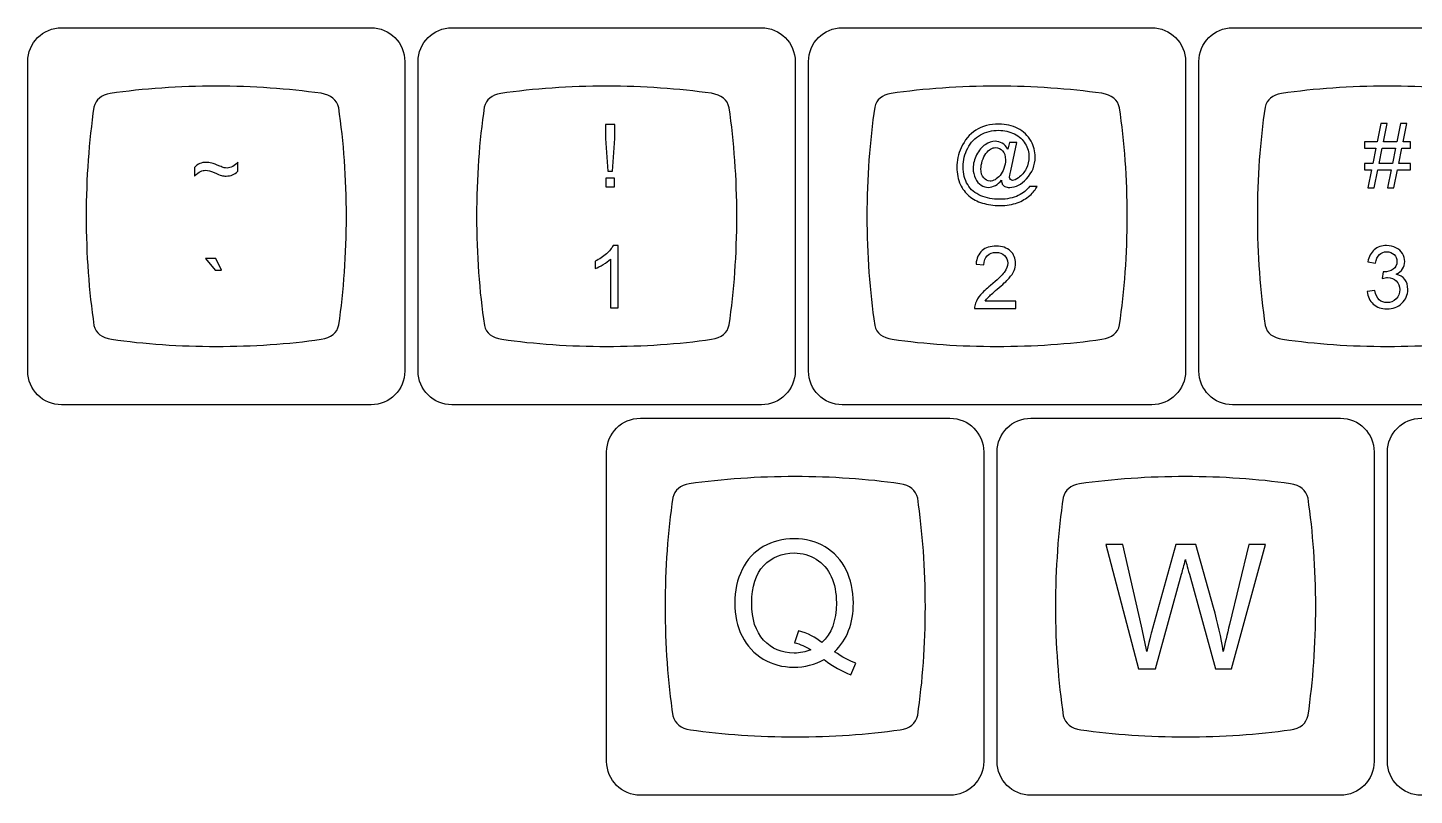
# Model space of a CAD drawing. Header units: millimetres. Extents: x -493 to 473, y -489 to 489.
# Drawn here: x -477.7 to -410, y -289.8 to -252.3 of the extents above; entities that cross this region are included whole.
import ezdxf

# ---------------------------------------------------------------- set-up
doc = ezdxf.new("R2010")
doc.units = ezdxf.units.MM
doc.header["$MEASUREMENT"] = 0
doc.layers.add('Layer 1', color=7, linetype='Continuous')

msp = doc.modelspace()

# ---------------------------------------------------------------- linework, layer by layer
at = {"layer": 'Layer 1', "color": 169}
for points in [[(-476.023, -270.7455), (-476.023, -270.7455), (-460.9156, -270.7455), (-460.9156, -270.7455), (-460.9156, -270.7455), (-460.0101, -270.7455), (-459.2693, -270.0047), (-459.2693, -269.0992), (-459.2693, -269.0992), (-459.2693, -269.0992), (-459.2693, -253.9918), (-459.2693, -253.9918), (-459.2693, -253.9918), (-459.2693, -253.0863), (-460.0101, -252.3455), (-460.9156, -252.3455), (-460.9156, -252.3455), (-460.9156, -252.3455), (-476.023, -252.3455), (-476.023, -252.3455), (-476.023, -252.3455), (-476.9285, -252.3455), (-477.6693, -253.0863), (-477.6693, -253.9918), (-477.6693, -253.9918), (-477.6693, -253.9918), (-477.6693, -269.0992), (-477.6693, -269.0992), (-477.6693, -269.0992), (-477.6693, -270.0047), (-476.9285, -270.7455), (-476.023, -270.7455)], [(-456.973, -270.7455), (-456.973, -270.7455), (-441.8656, -270.7455), (-441.8656, -270.7455), (-441.8656, -270.7455), (-440.9601, -270.7455), (-440.2193, -270.0047), (-440.2193, -269.0992), (-440.2193, -269.0992), (-440.2193, -269.0992), (-440.2193, -253.9918), (-440.2193, -253.9918), (-440.2193, -253.9918), (-440.2193, -253.0863), (-440.9601, -252.3455), (-441.8656, -252.3455), (-441.8656, -252.3455), (-441.8656, -252.3455), (-456.973, -252.3455), (-456.973, -252.3455), (-456.973, -252.3455), (-457.8785, -252.3455), (-458.6193, -253.0863), (-458.6193, -253.9918), (-458.6193, -253.9918), (-458.6193, -253.9918), (-458.6193, -269.0992), (-458.6193, -269.0992), (-458.6193, -269.0992), (-458.6193, -270.0047), (-457.8785, -270.7455), (-456.973, -270.7455)], [(-437.923, -270.7455), (-437.923, -270.7455), (-422.8156, -270.7455), (-422.8156, -270.7455), (-422.8156, -270.7455), (-421.9101, -270.7455), (-421.1693, -270.0047), (-421.1693, -269.0992), (-421.1693, -269.0992), (-421.1693, -269.0992), (-421.1693, -253.9918), (-421.1693, -253.9918), (-421.1693, -253.9918), (-421.1693, -253.0863), (-421.9101, -252.3455), (-422.8156, -252.3455), (-422.8156, -252.3455), (-422.8156, -252.3455), (-437.923, -252.3455), (-437.923, -252.3455), (-437.923, -252.3455), (-438.8285, -252.3455), (-439.5693, -253.0863), (-439.5693, -253.9918), (-439.5693, -253.9918), (-439.5693, -253.9918), (-439.5693, -269.0992), (-439.5693, -269.0992), (-439.5693, -269.0992), (-439.5693, -270.0047), (-438.8285, -270.7455), (-437.923, -270.7455)], [(-418.873, -270.7455), (-418.873, -270.7455), (-403.7656, -270.7455), (-403.7656, -270.7455), (-403.7656, -270.7455), (-402.8601, -270.7455), (-402.1193, -270.0047), (-402.1193, -269.0992), (-402.1193, -269.0992), (-402.1193, -269.0992), (-402.1193, -253.9918), (-402.1193, -253.9918), (-402.1193, -253.9918), (-402.1193, -253.0863), (-402.8601, -252.3455), (-403.7656, -252.3455), (-403.7656, -252.3455), (-403.7656, -252.3455), (-418.873, -252.3455), (-418.873, -252.3455), (-418.873, -252.3455), (-419.7785, -252.3455), (-420.5193, -253.0863), (-420.5193, -253.9918), (-420.5193, -253.9918), (-420.5193, -253.9918), (-420.5193, -269.0992), (-420.5193, -269.0992), (-420.5193, -269.0992), (-420.5193, -270.0047), (-419.7785, -270.7455), (-418.873, -270.7455)], [(-447.773, -289.7955), (-447.773, -289.7955), (-432.6656, -289.7955), (-432.6656, -289.7955), (-432.6656, -289.7955), (-431.7601, -289.7955), (-431.0193, -289.0547), (-431.0193, -288.1492), (-431.0193, -288.1492), (-431.0193, -288.1492), (-431.0193, -273.0418), (-431.0193, -273.0418), (-431.0193, -273.0418), (-431.0193, -272.1363), (-431.7601, -271.3955), (-432.6656, -271.3955), (-432.6656, -271.3955), (-432.6656, -271.3955), (-447.773, -271.3955), (-447.773, -271.3955), (-447.773, -271.3955), (-448.6785, -271.3955), (-449.4193, -272.1363), (-449.4193, -273.0418), (-449.4193, -273.0418), (-449.4193, -273.0418), (-449.4193, -288.1492), (-449.4193, -288.1492), (-449.4193, -288.1492), (-449.4193, -289.0547), (-448.6785, -289.7955), (-447.773, -289.7955)], [(-428.723, -289.7955), (-428.723, -289.7955), (-413.6156, -289.7955), (-413.6156, -289.7955), (-413.6156, -289.7955), (-412.7101, -289.7955), (-411.9693, -289.0547), (-411.9693, -288.1492), (-411.9693, -288.1492), (-411.9693, -288.1492), (-411.9693, -273.0418), (-411.9693, -273.0418), (-411.9693, -273.0418), (-411.9693, -272.1363), (-412.7101, -271.3955), (-413.6156, -271.3955), (-413.6156, -271.3955), (-413.6156, -271.3955), (-428.723, -271.3955), (-428.723, -271.3955), (-428.723, -271.3955), (-429.6285, -271.3955), (-430.3693, -272.1363), (-430.3693, -273.0418), (-430.3693, -273.0418), (-430.3693, -273.0418), (-430.3693, -288.1492), (-430.3693, -288.1492), (-430.3693, -288.1492), (-430.3693, -289.0547), (-429.6285, -289.7955), (-428.723, -289.7955)], [(-409.673, -289.7955), (-409.673, -289.7955), (-394.5656, -289.7955), (-394.5656, -289.7955), (-394.5656, -289.7955), (-393.6601, -289.7955), (-392.9193, -289.0547), (-392.9193, -288.1492), (-392.9193, -288.1492), (-392.9193, -288.1492), (-392.9193, -273.0418), (-392.9193, -273.0418), (-392.9193, -273.0418), (-392.9193, -272.1363), (-393.6601, -271.3955), (-394.5656, -271.3955), (-394.5656, -271.3955), (-394.5656, -271.3955), (-409.673, -271.3955), (-409.673, -271.3955), (-409.673, -271.3955), (-410.5785, -271.3955), (-411.3193, -272.1363), (-411.3193, -273.0418), (-411.3193, -273.0418), (-411.3193, -273.0418), (-411.3193, -288.1492), (-411.3193, -288.1492), (-411.3193, -288.1492), (-411.3193, -289.0547), (-410.5785, -289.7955), (-409.673, -289.7955)]]:
    msp.add_open_spline(points, degree=3, knots=[0, 0, 0, 0, 0.1111111, 0.1111111, 0.1111111, 0.1111111, 0.2222222, 0.2222222, 0.2222222, 0.2222222, 0.3333333, 0.3333333, 0.3333333, 0.3333333, 0.4444444, 0.4444444, 0.4444444, 0.4444444, 0.5555556, 0.5555556, 0.5555556, 0.5555556, 0.6666667, 0.6666667, 0.6666667, 0.6666667, 0.7777778, 0.7777778, 0.7777778, 0.7777778, 1, 1, 1, 1], dxfattribs=at)
at = {"layer": 'Layer 1', "color": 159}
for points in [[(-468.4691, -255.196), (-466.6785, -255.1965), (-464.9586, -255.3194), (-463.3564, -255.5449), (-463.3564, -255.5449), (-463.3564, -255.5449), (-463.3564, -255.545), (-463.3564, -255.545), (-463.3564, -255.545), (-462.8696, -255.6179), (-462.5797, -255.8505), (-462.4925, -256.2552), (-462.4925, -256.2552), (-462.2505, -257.9081), (-462.1182, -259.6897), (-462.1178, -261.5475), (-462.1178, -261.5475), (-462.1173, -263.4052), (-462.2488, -265.1868), (-462.49, -266.8397), (-462.49, -266.8397), (-462.577, -267.2439), (-462.8663, -267.4763), (-463.352, -267.5492), (-463.352, -267.5492), (-464.9545, -267.7741), (-466.6749, -267.8963), (-468.4662, -267.8959), (-468.4662, -267.8959), (-470.258, -267.8955), (-471.979, -267.7723), (-473.582, -267.5465), (-473.582, -267.5465), (-473.582, -267.5465), (-473.5819, -267.5461), (-473.5819, -267.5461), (-473.5819, -267.5461), (-474.0549, -267.4753), (-474.3421, -267.2536), (-474.438, -266.8696), (-474.438, -266.8696), (-474.683, -265.2075), (-474.8171, -263.4146), (-474.8175, -261.5445), (-474.8175, -261.5445), (-474.818, -259.6727), (-474.6845, -257.8783), (-474.4399, -256.215), (-474.4399, -256.215), (-474.3473, -255.8481), (-474.0793, -255.6301), (-473.6405, -255.5509), (-473.6405, -255.5509), (-472.0218, -255.3208), (-470.2817, -255.1956), (-468.4691, -255.196)], [(-449.4191, -255.196), (-447.6285, -255.1965), (-445.9086, -255.3194), (-444.3064, -255.5449), (-444.3064, -255.5449), (-444.3064, -255.5449), (-444.3064, -255.545), (-444.3064, -255.545), (-444.3064, -255.545), (-443.8196, -255.6179), (-443.5297, -255.8505), (-443.4425, -256.2552), (-443.4425, -256.2552), (-443.2005, -257.9081), (-443.0682, -259.6897), (-443.0678, -261.5475), (-443.0678, -261.5475), (-443.0673, -263.4052), (-443.1988, -265.1868), (-443.44, -266.8397), (-443.44, -266.8397), (-443.527, -267.2439), (-443.8163, -267.4763), (-444.302, -267.5492), (-444.302, -267.5492), (-445.9045, -267.7741), (-447.6249, -267.8963), (-449.4162, -267.8959), (-449.4162, -267.8959), (-451.208, -267.8955), (-452.929, -267.7723), (-454.532, -267.5465), (-454.532, -267.5465), (-454.532, -267.5465), (-454.5319, -267.5461), (-454.5319, -267.5461), (-454.5319, -267.5461), (-455.0049, -267.4753), (-455.2921, -267.2536), (-455.388, -266.8696), (-455.388, -266.8696), (-455.633, -265.2075), (-455.7671, -263.4146), (-455.7675, -261.5445), (-455.7675, -261.5445), (-455.768, -259.6727), (-455.6345, -257.8783), (-455.3899, -256.215), (-455.3899, -256.215), (-455.2973, -255.8481), (-455.0293, -255.6301), (-454.5905, -255.5509), (-454.5905, -255.5509), (-452.9718, -255.3208), (-451.2317, -255.1956), (-449.4191, -255.196)], [(-430.3691, -255.196), (-428.5785, -255.1965), (-426.8586, -255.3194), (-425.2564, -255.5449), (-425.2564, -255.5449), (-425.2564, -255.5449), (-425.2564, -255.545), (-425.2564, -255.545), (-425.2564, -255.545), (-424.7696, -255.6179), (-424.4797, -255.8505), (-424.3925, -256.2552), (-424.3925, -256.2552), (-424.1505, -257.9081), (-424.0182, -259.6897), (-424.0178, -261.5475), (-424.0178, -261.5475), (-424.0173, -263.4052), (-424.1488, -265.1868), (-424.39, -266.8397), (-424.39, -266.8397), (-424.477, -267.2439), (-424.7663, -267.4763), (-425.252, -267.5492), (-425.252, -267.5492), (-426.8545, -267.7741), (-428.5749, -267.8963), (-430.3662, -267.8959), (-430.3662, -267.8959), (-432.158, -267.8955), (-433.879, -267.7723), (-435.482, -267.5465), (-435.482, -267.5465), (-435.482, -267.5465), (-435.4819, -267.5461), (-435.4819, -267.5461), (-435.4819, -267.5461), (-435.9549, -267.4753), (-436.2421, -267.2536), (-436.338, -266.8696), (-436.338, -266.8696), (-436.583, -265.2075), (-436.7171, -263.4146), (-436.7175, -261.5445), (-436.7175, -261.5445), (-436.718, -259.6727), (-436.5845, -257.8783), (-436.3399, -256.215), (-436.3399, -256.215), (-436.2473, -255.8481), (-435.9793, -255.6301), (-435.5405, -255.5509), (-435.5405, -255.5509), (-433.9218, -255.3208), (-432.1817, -255.1956), (-430.3691, -255.196)], [(-411.3191, -255.196), (-409.5285, -255.1965), (-407.8086, -255.3194), (-406.2064, -255.5449), (-406.2064, -255.5449), (-406.2064, -255.5449), (-406.2064, -255.545), (-406.2064, -255.545), (-406.2064, -255.545), (-405.7196, -255.6179), (-405.4297, -255.8505), (-405.3425, -256.2552), (-405.3425, -256.2552), (-405.1005, -257.9081), (-404.9682, -259.6897), (-404.9678, -261.5475), (-404.9678, -261.5475), (-404.9673, -263.4052), (-405.0988, -265.1868), (-405.34, -266.8397), (-405.34, -266.8397), (-405.427, -267.2439), (-405.7163, -267.4763), (-406.202, -267.5492), (-406.202, -267.5492), (-407.8045, -267.7741), (-409.5249, -267.8963), (-411.3162, -267.8959), (-411.3162, -267.8959), (-413.108, -267.8955), (-414.829, -267.7723), (-416.432, -267.5465), (-416.432, -267.5465), (-416.432, -267.5465), (-416.4319, -267.5461), (-416.4319, -267.5461), (-416.4319, -267.5461), (-416.9049, -267.4753), (-417.1921, -267.2536), (-417.288, -266.8696), (-417.288, -266.8696), (-417.533, -265.2075), (-417.6671, -263.4146), (-417.6675, -261.5445), (-417.6675, -261.5445), (-417.668, -259.6727), (-417.5345, -257.8783), (-417.2899, -256.215), (-417.2899, -256.215), (-417.1973, -255.8481), (-416.9293, -255.6301), (-416.4905, -255.5509), (-416.4905, -255.5509), (-414.8718, -255.3208), (-413.1317, -255.1956), (-411.3191, -255.196)], [(-440.2191, -274.246), (-438.4285, -274.2465), (-436.7086, -274.3694), (-435.1064, -274.5949), (-435.1064, -274.5949), (-435.1064, -274.5949), (-435.1064, -274.595), (-435.1064, -274.595), (-435.1064, -274.595), (-434.6196, -274.6679), (-434.3297, -274.9005), (-434.2425, -275.3052), (-434.2425, -275.3052), (-434.0005, -276.9581), (-433.8682, -278.7397), (-433.8678, -280.5975), (-433.8678, -280.5975), (-433.8673, -282.4552), (-433.9988, -284.2368), (-434.24, -285.8897), (-434.24, -285.8897), (-434.327, -286.2939), (-434.6163, -286.5263), (-435.102, -286.5992), (-435.102, -286.5992), (-436.7045, -286.8241), (-438.4249, -286.9463), (-440.2162, -286.9459), (-440.2162, -286.9459), (-442.008, -286.9455), (-443.729, -286.8223), (-445.332, -286.5965), (-445.332, -286.5965), (-445.332, -286.5965), (-445.3319, -286.5961), (-445.3319, -286.5961), (-445.3319, -286.5961), (-445.8049, -286.5253), (-446.0921, -286.3036), (-446.188, -285.9196), (-446.188, -285.9196), (-446.433, -284.2575), (-446.5671, -282.4646), (-446.5675, -280.5945), (-446.5675, -280.5945), (-446.568, -278.7227), (-446.4345, -276.9283), (-446.1899, -275.265), (-446.1899, -275.265), (-446.0973, -274.8981), (-445.8293, -274.6801), (-445.3905, -274.6009), (-445.3905, -274.6009), (-443.7718, -274.3708), (-442.0317, -274.2456), (-440.2191, -274.246)], [(-421.1691, -274.246), (-419.3785, -274.2465), (-417.6586, -274.3694), (-416.0564, -274.5949), (-416.0564, -274.5949), (-416.0564, -274.5949), (-416.0564, -274.595), (-416.0564, -274.595), (-416.0564, -274.595), (-415.5696, -274.6679), (-415.2797, -274.9005), (-415.1925, -275.3052), (-415.1925, -275.3052), (-414.9505, -276.9581), (-414.8182, -278.7397), (-414.8178, -280.5975), (-414.8178, -280.5975), (-414.8173, -282.4552), (-414.9488, -284.2368), (-415.19, -285.8897), (-415.19, -285.8897), (-415.277, -286.2939), (-415.5663, -286.5263), (-416.052, -286.5992), (-416.052, -286.5992), (-417.6545, -286.8241), (-419.3749, -286.9463), (-421.1662, -286.9459), (-421.1662, -286.9459), (-422.958, -286.9455), (-424.679, -286.8223), (-426.282, -286.5965), (-426.282, -286.5965), (-426.282, -286.5965), (-426.2819, -286.5961), (-426.2819, -286.5961), (-426.2819, -286.5961), (-426.7549, -286.5253), (-427.0421, -286.3036), (-427.138, -285.9196), (-427.138, -285.9196), (-427.383, -284.2575), (-427.5171, -282.4646), (-427.5175, -280.5945), (-427.5175, -280.5945), (-427.518, -278.7227), (-427.3845, -276.9283), (-427.1399, -275.265), (-427.1399, -275.265), (-427.0473, -274.8981), (-426.7793, -274.6801), (-426.3405, -274.6009), (-426.3405, -274.6009), (-424.7218, -274.3708), (-422.9817, -274.2456), (-421.1691, -274.246)]]:
    msp.add_open_spline(points, degree=3, knots=[0, 0, 0, 0, 0.0666667, 0.0666667, 0.0666667, 0.0666667, 0.1333333, 0.1333333, 0.1333333, 0.1333333, 0.2, 0.2, 0.2, 0.2, 0.2666667, 0.2666667, 0.2666667, 0.2666667, 0.3333333, 0.3333333, 0.3333333, 0.3333333, 0.4, 0.4, 0.4, 0.4, 0.4666667, 0.4666667, 0.4666667, 0.4666667, 0.5333333, 0.5333333, 0.5333333, 0.5333333, 0.6, 0.6, 0.6, 0.6, 0.6666667, 0.6666667, 0.6666667, 0.6666667, 0.7333333, 0.7333333, 0.7333333, 0.7333333, 0.8, 0.8, 0.8, 0.8, 0.8666667, 0.8666667, 0.8666667, 0.8666667, 1, 1, 1, 1], dxfattribs=at)
at = {"layer": 'Layer 1', "color": 132}
for points, knots in [([(-449.3678, -259.3517), (-449.3678, -259.3517), (-449.4821, -257.7458), (-449.4821, -257.7458), (-449.4821, -257.7458), (-449.4821, -257.7458), (-449.4821, -257.0742), (-449.4821, -257.0742), (-449.4821, -257.0742), (-449.4821, -257.0742), (-449.0207, -257.0742), (-449.0207, -257.0742), (-449.0207, -257.0742), (-449.0207, -257.0742), (-449.0207, -257.7458), (-449.0207, -257.7458), (-449.0207, -257.7458), (-449.0207, -257.7458), (-449.1265, -259.3517), (-449.1265, -259.3517), (-449.1265, -259.3517), (-449.1265, -259.3517), (-449.3678, -259.3517), (-449.3678, -259.3517)], [0, 0, 0, 0, 0.1428571, 0.1428571, 0.1428571, 0.1428571, 0.2857143, 0.2857143, 0.2857143, 0.2857143, 0.4285714, 0.4285714, 0.4285714, 0.4285714, 0.5714286, 0.5714286, 0.5714286, 0.5714286, 0.7142857, 0.7142857, 0.7142857, 0.7142857, 1, 1, 1, 1]), ([(-430.1513, -259.7912), (-430.2409, -259.8949), (-430.341, -259.9782), (-430.4525, -260.041), (-430.4525, -260.041), (-430.5633, -260.1038), (-430.6748, -260.1348), (-430.7862, -260.1348), (-430.7862, -260.1348), (-430.909, -260.1348), (-431.0283, -260.0989), (-431.1447, -260.0276), (-431.1447, -260.0276), (-431.2604, -259.9556), (-431.3542, -259.8456), (-431.4269, -259.6967), (-431.4269, -259.6967), (-431.4996, -259.5478), (-431.5355, -259.3841), (-431.5355, -259.2063), (-431.5355, -259.2063), (-431.5355, -258.9869), (-431.4791, -258.7675), (-431.3669, -258.5473), (-431.3669, -258.5473), (-431.2547, -258.3279), (-431.115, -258.1628), (-430.9485, -258.052), (-430.9485, -258.052), (-430.782, -257.942), (-430.6197, -257.887), (-430.4631, -257.887), (-430.4631, -257.887), (-430.3432, -257.887), (-430.2289, -257.918), (-430.1195, -257.9808), (-430.1195, -257.9808), (-430.0108, -258.0436), (-429.917, -258.1395), (-429.8387, -258.2672), (-429.8387, -258.2672), (-429.8387, -258.2672), (-429.766, -257.9462), (-429.766, -257.9462), (-429.766, -257.9462), (-429.766, -257.9462), (-429.3977, -257.9462), (-429.3977, -257.9462), (-429.3977, -257.9462), (-429.3977, -257.9462), (-429.6955, -259.3347), (-429.6955, -259.3347), (-429.6955, -259.3347), (-429.7371, -259.5281), (-429.7576, -259.6346), (-429.7576, -259.6551), (-429.7576, -259.6551), (-429.7576, -259.6925), (-429.7434, -259.7249), (-429.7152, -259.7517), (-429.7152, -259.7517), (-429.687, -259.7785), (-429.6524, -259.7919), (-429.6129, -259.7919), (-429.6129, -259.7919), (-429.5395, -259.7919), (-429.4436, -259.7503), (-429.3251, -259.6663), (-429.3251, -259.6663), (-429.1677, -259.5563), (-429.0428, -259.4088), (-428.9511, -259.2233), (-428.9511, -259.2233), (-428.8594, -259.0384), (-428.8135, -258.8479), (-428.8135, -258.6511), (-428.8135, -258.6511), (-428.8135, -258.4211), (-428.8728, -258.2066), (-428.9906, -258.0076), (-428.9906, -258.0076), (-429.1084, -257.8079), (-429.2848, -257.6485), (-429.5191, -257.5285), (-429.5191, -257.5285), (-429.7526, -257.4093), (-430.0116, -257.3493), (-430.2945, -257.3493), (-430.2945, -257.3493), (-430.6176, -257.3493), (-430.9132, -257.4248), (-431.1799, -257.5751), (-431.1799, -257.5751), (-431.4473, -257.7261), (-431.6548, -257.942), (-431.8015, -258.2235), (-431.8015, -258.2235), (-431.949, -258.505), (-432.0224, -258.807), (-432.0224, -259.1294), (-432.0224, -259.1294), (-432.0224, -259.4667), (-431.949, -259.7567), (-431.8022, -260.0001), (-431.8022, -260.0001), (-431.6548, -260.2442), (-431.4424, -260.4241), (-431.1644, -260.5405), (-431.1644, -260.5405), (-430.8864, -260.6569), (-430.5788, -260.7148), (-430.2409, -260.7148), (-430.2409, -260.7148), (-429.8789, -260.7148), (-429.5762, -260.6541), (-429.3321, -260.5321), (-429.3321, -260.5321), (-429.088, -260.4107), (-428.9053, -260.2625), (-428.7839, -260.0883), (-428.7839, -260.0883), (-428.7839, -260.0883), (-428.4114, -260.0883), (-428.4114, -260.0883), (-428.4114, -260.0883), (-428.4819, -260.2329), (-428.6026, -260.3811), (-428.7733, -260.5314), (-428.7733, -260.5314), (-428.9441, -260.6816), (-429.1473, -260.8009), (-429.3829, -260.8884), (-429.3829, -260.8884), (-429.6186, -260.9758), (-429.9029, -261.0196), (-430.2345, -261.0196), (-430.2345, -261.0196), (-430.5407, -261.0196), (-430.8229, -260.9801), (-431.0812, -260.9018), (-431.0812, -260.9018), (-431.3401, -260.8235), (-431.5602, -260.7056), (-431.7423, -260.5483), (-431.7423, -260.5483), (-431.9243, -260.3902), (-432.0612, -260.2089), (-432.1536, -260.0043), (-432.1536, -260.0043), (-432.2693, -259.744), (-432.3272, -259.4631), (-432.3272, -259.1619), (-432.3272, -259.1619), (-432.3272, -258.8267), (-432.258, -258.5064), (-432.1204, -258.2023), (-432.1204, -258.2023), (-431.9518, -257.8298), (-431.7126, -257.5441), (-431.4029, -257.3458), (-431.4029, -257.3458), (-431.0932, -257.1475), (-430.7178, -257.0488), (-430.2761, -257.0488), (-430.2761, -257.0488), (-429.9339, -257.0488), (-429.6263, -257.1186), (-429.354, -257.2583), (-429.354, -257.2583), (-429.0816, -257.398), (-428.8664, -257.6061), (-428.7098, -257.8827), (-428.7098, -257.8827), (-428.5758, -258.1205), (-428.5087, -258.3794), (-428.5087, -258.6588), (-428.5087, -258.6588), (-428.5087, -259.0582), (-428.6491, -259.4124), (-428.9299, -259.7221), (-428.9299, -259.7221), (-429.1811, -260.0001), (-429.4549, -260.1391), (-429.7526, -260.1391), (-429.7526, -260.1391), (-429.8479, -260.1391), (-429.9241, -260.1243), (-429.9826, -260.0953), (-429.9826, -260.0953), (-430.0412, -260.0664), (-430.0842, -260.0248), (-430.1117, -259.9704), (-430.1117, -259.9704), (-430.1301, -259.9359), (-430.1428, -259.8759), (-430.1513, -259.7912)], [0, 0, 0, 0, 0.02, 0.02, 0.02, 0.02, 0.04, 0.04, 0.04, 0.04, 0.06, 0.06, 0.06, 0.06, 0.08, 0.08, 0.08, 0.08, 0.1, 0.1, 0.1, 0.1, 0.12, 0.12, 0.12, 0.12, 0.14, 0.14, 0.14, 0.14, 0.16, 0.16, 0.16, 0.16, 0.18, 0.18, 0.18, 0.18, 0.2, 0.2, 0.2, 0.2, 0.22, 0.22, 0.22, 0.22, 0.24, 0.24, 0.24, 0.24, 0.26, 0.26, 0.26, 0.26, 0.28, 0.28, 0.28, 0.28, 0.3, 0.3, 0.3, 0.3, 0.32, 0.32, 0.32, 0.32, 0.34, 0.34, 0.34, 0.34, 0.36, 0.36, 0.36, 0.36, 0.38, 0.38, 0.38, 0.38, 0.4, 0.4, 0.4, 0.4, 0.42, 0.42, 0.42, 0.42, 0.44, 0.44, 0.44, 0.44, 0.46, 0.46, 0.46, 0.46, 0.48, 0.48, 0.48, 0.48, 0.5, 0.5, 0.5, 0.5, 0.52, 0.52, 0.52, 0.52, 0.54, 0.54, 0.54, 0.54, 0.56, 0.56, 0.56, 0.56, 0.58, 0.58, 0.58, 0.58, 0.6, 0.6, 0.6, 0.6, 0.62, 0.62, 0.62, 0.62, 0.64, 0.64, 0.64, 0.64, 0.66, 0.66, 0.66, 0.66, 0.68, 0.68, 0.68, 0.68, 0.7, 0.7, 0.7, 0.7, 0.72, 0.72, 0.72, 0.72, 0.74, 0.74, 0.74, 0.74, 0.76, 0.76, 0.76, 0.76, 0.78, 0.78, 0.78, 0.78, 0.8, 0.8, 0.8, 0.8, 0.82, 0.82, 0.82, 0.82, 0.84, 0.84, 0.84, 0.84, 0.86, 0.86, 0.86, 0.86, 0.88, 0.88, 0.88, 0.88, 0.9, 0.9, 0.9, 0.9, 0.92, 0.92, 0.92, 0.92, 0.94, 0.94, 0.94, 0.94, 0.96, 0.96, 0.96, 0.96, 1, 1, 1, 1]), ([(-412.276, -260.156), (-412.276, -260.156), (-412.0961, -259.2755), (-412.0961, -259.2755), (-412.0961, -259.2755), (-412.0961, -259.2755), (-412.4454, -259.2755), (-412.4454, -259.2755), (-412.4454, -259.2755), (-412.4454, -259.2755), (-412.4454, -258.9664), (-412.4454, -258.9664), (-412.4454, -258.9664), (-412.4454, -258.9664), (-412.0333, -258.9664), (-412.0333, -258.9664), (-412.0333, -258.9664), (-412.0333, -258.9664), (-411.8802, -258.2171), (-411.8802, -258.2171), (-411.8802, -258.2171), (-411.8802, -258.2171), (-412.4454, -258.2171), (-412.4454, -258.2171), (-412.4454, -258.2171), (-412.4454, -258.2171), (-412.4454, -257.9081), (-412.4454, -257.9081), (-412.4454, -257.9081), (-412.4454, -257.9081), (-411.8174, -257.9081), (-411.8174, -257.9081), (-411.8174, -257.9081), (-411.8174, -257.9081), (-411.6368, -257.0234), (-411.6368, -257.0234), (-411.6368, -257.0234), (-411.6368, -257.0234), (-411.3264, -257.0234), (-411.3264, -257.0234), (-411.3264, -257.0234), (-411.3264, -257.0234), (-411.507, -257.9081), (-411.507, -257.9081), (-411.507, -257.9081), (-411.507, -257.9081), (-410.8614, -257.9081), (-410.8614, -257.9081), (-410.8614, -257.9081), (-410.8614, -257.9081), (-410.6808, -257.0234), (-410.6808, -257.0234), (-410.6808, -257.0234), (-410.6808, -257.0234), (-410.371, -257.0234), (-410.371, -257.0234), (-410.371, -257.0234), (-410.371, -257.0234), (-410.5517, -257.9081), (-410.5517, -257.9081), (-410.5517, -257.9081), (-410.5517, -257.9081), (-410.1933, -257.9081), (-410.1933, -257.9081), (-410.1933, -257.9081), (-410.1933, -257.9081), (-410.1933, -258.2171), (-410.1933, -258.2171), (-410.1933, -258.2171), (-410.1933, -258.2171), (-410.6145, -258.2171), (-410.6145, -258.2171), (-410.6145, -258.2171), (-410.6145, -258.2171), (-410.7676, -258.9664), (-410.7676, -258.9664), (-410.7676, -258.9664), (-410.7676, -258.9664), (-410.1933, -258.9664), (-410.1933, -258.9664), (-410.1933, -258.9664), (-410.1933, -258.9664), (-410.1933, -259.2755), (-410.1933, -259.2755), (-410.1933, -259.2755), (-410.1933, -259.2755), (-410.8304, -259.2755), (-410.8304, -259.2755), (-410.8304, -259.2755), (-410.8304, -259.2755), (-411.0103, -260.156), (-411.0103, -260.156), (-411.0103, -260.156), (-411.0103, -260.156), (-411.3207, -260.156), (-411.3207, -260.156), (-411.3207, -260.156), (-411.3207, -260.156), (-411.1408, -259.2755), (-411.1408, -259.2755), (-411.1408, -259.2755), (-411.1408, -259.2755), (-411.7864, -259.2755), (-411.7864, -259.2755), (-411.7864, -259.2755), (-411.7864, -259.2755), (-411.9663, -260.156), (-411.9663, -260.156), (-411.9663, -260.156), (-411.9663, -260.156), (-412.276, -260.156), (-412.276, -260.156)], [0, 0, 0, 0, 0.0344828, 0.0344828, 0.0344828, 0.0344828, 0.0689655, 0.0689655, 0.0689655, 0.0689655, 0.1034483, 0.1034483, 0.1034483, 0.1034483, 0.137931, 0.137931, 0.137931, 0.137931, 0.1724138, 0.1724138, 0.1724138, 0.1724138, 0.2068966, 0.2068966, 0.2068966, 0.2068966, 0.2413793, 0.2413793, 0.2413793, 0.2413793, 0.2758621, 0.2758621, 0.2758621, 0.2758621, 0.3103448, 0.3103448, 0.3103448, 0.3103448, 0.3448276, 0.3448276, 0.3448276, 0.3448276, 0.3793103, 0.3793103, 0.3793103, 0.3793103, 0.4137931, 0.4137931, 0.4137931, 0.4137931, 0.4482759, 0.4482759, 0.4482759, 0.4482759, 0.4827586, 0.4827586, 0.4827586, 0.4827586, 0.5172414, 0.5172414, 0.5172414, 0.5172414, 0.5517241, 0.5517241, 0.5517241, 0.5517241, 0.5862069, 0.5862069, 0.5862069, 0.5862069, 0.6206897, 0.6206897, 0.6206897, 0.6206897, 0.6551724, 0.6551724, 0.6551724, 0.6551724, 0.6896552, 0.6896552, 0.6896552, 0.6896552, 0.7241379, 0.7241379, 0.7241379, 0.7241379, 0.7586207, 0.7586207, 0.7586207, 0.7586207, 0.7931034, 0.7931034, 0.7931034, 0.7931034, 0.8275862, 0.8275862, 0.8275862, 0.8275862, 0.862069, 0.862069, 0.862069, 0.862069, 0.8965517, 0.8965517, 0.8965517, 0.8965517, 0.9310345, 0.9310345, 0.9310345, 0.9310345, 1, 1, 1, 1]), ([(-431.1545, -259.2324), (-431.1545, -259.4215), (-431.1094, -259.5683), (-431.0198, -259.6727), (-431.0198, -259.6727), (-430.9302, -259.7778), (-430.8279, -259.83), (-430.7115, -259.83), (-430.7115, -259.83), (-430.6346, -259.83), (-430.5534, -259.8068), (-430.4673, -259.7609), (-430.4673, -259.7609), (-430.382, -259.7143), (-430.3001, -259.6459), (-430.2225, -259.5549), (-430.2225, -259.5549), (-430.1442, -259.4639), (-430.0807, -259.3481), (-430.0313, -259.2084), (-430.0313, -259.2084), (-429.9812, -259.0687), (-429.9565, -258.9283), (-429.9565, -258.7872), (-429.9565, -258.7872), (-429.9565, -258.6003), (-430.0031, -258.4542), (-430.0962, -258.3512), (-430.0962, -258.3512), (-430.1894, -258.2475), (-430.3029, -258.196), (-430.4363, -258.196), (-430.4363, -258.196), (-430.5245, -258.196), (-430.6077, -258.2186), (-430.6861, -258.263), (-430.6861, -258.263), (-430.7637, -258.3082), (-430.8392, -258.3801), (-430.9125, -258.4796), (-430.9125, -258.4796), (-430.9852, -258.5784), (-431.0445, -258.699), (-431.0882, -258.8416), (-431.0882, -258.8416), (-431.1327, -258.9834), (-431.1545, -259.1139), (-431.1545, -259.2324)], [0, 0, 0, 0, 0.0769231, 0.0769231, 0.0769231, 0.0769231, 0.1538462, 0.1538462, 0.1538462, 0.1538462, 0.2307692, 0.2307692, 0.2307692, 0.2307692, 0.3076923, 0.3076923, 0.3076923, 0.3076923, 0.3846154, 0.3846154, 0.3846154, 0.3846154, 0.4615385, 0.4615385, 0.4615385, 0.4615385, 0.5384615, 0.5384615, 0.5384615, 0.5384615, 0.6153846, 0.6153846, 0.6153846, 0.6153846, 0.6923077, 0.6923077, 0.6923077, 0.6923077, 0.7692308, 0.7692308, 0.7692308, 0.7692308, 0.8461538, 0.8461538, 0.8461538, 0.8461538, 1, 1, 1, 1]), ([(-411.7236, -258.9664), (-411.7236, -258.9664), (-411.078, -258.9664), (-411.078, -258.9664), (-411.078, -258.9664), (-411.078, -258.9664), (-410.9249, -258.2171), (-410.9249, -258.2171), (-410.9249, -258.2171), (-410.9249, -258.2171), (-411.5705, -258.2171), (-411.5705, -258.2171), (-411.5705, -258.2171), (-411.5705, -258.2171), (-411.7236, -258.9664), (-411.7236, -258.9664)], [0, 0, 0, 0, 0.2, 0.2, 0.2, 0.2, 0.4, 0.4, 0.4, 0.4, 0.6, 0.6, 0.6, 0.6, 1, 1, 1, 1]), ([(-469.5276, -259.5824), (-469.5276, -259.5824), (-469.5276, -259.1591), (-469.5276, -259.1591), (-469.5276, -259.1591), (-469.3816, -258.9954), (-469.1896, -258.9135), (-468.9526, -258.9135), (-468.9526, -258.9135), (-468.8693, -258.9135), (-468.7825, -258.9255), (-468.6915, -258.9502), (-468.6915, -258.9502), (-468.6005, -258.9742), (-468.4707, -259.0229), (-468.3028, -259.0949), (-468.3028, -259.0949), (-468.2075, -259.1351), (-468.1363, -259.1619), (-468.0883, -259.1739), (-468.0883, -259.1739), (-468.041, -259.1866), (-467.993, -259.1929), (-467.9451, -259.1929), (-467.9451, -259.1929), (-467.8547, -259.1929), (-467.7623, -259.1661), (-467.6664, -259.1125), (-467.6664, -259.1125), (-467.5704, -259.0582), (-467.4857, -258.9905), (-467.411, -258.9093), (-467.411, -258.9093), (-467.411, -258.9093), (-467.411, -259.3496), (-467.411, -259.3496), (-467.411, -259.3496), (-467.4991, -259.4314), (-467.5887, -259.4907), (-467.6791, -259.5274), (-467.6791, -259.5274), (-467.7694, -259.5641), (-467.871, -259.5824), (-467.9839, -259.5824), (-467.9839, -259.5824), (-468.0671, -259.5824), (-468.1461, -259.5725), (-468.2209, -259.5535), (-468.2209, -259.5535), (-468.2964, -259.5337), (-468.4157, -259.4872), (-468.5786, -259.4138), (-468.5786, -259.4138), (-468.7423, -259.3397), (-468.8785, -259.303), (-468.9879, -259.303), (-468.9879, -259.303), (-469.076, -259.303), (-469.1593, -259.3221), (-469.2369, -259.3595), (-469.2369, -259.3595), (-469.3145, -259.3968), (-469.4119, -259.4716), (-469.5276, -259.5824)], [0, 0, 0, 0, 0.0588235, 0.0588235, 0.0588235, 0.0588235, 0.1176471, 0.1176471, 0.1176471, 0.1176471, 0.1764706, 0.1764706, 0.1764706, 0.1764706, 0.2352941, 0.2352941, 0.2352941, 0.2352941, 0.2941176, 0.2941176, 0.2941176, 0.2941176, 0.3529412, 0.3529412, 0.3529412, 0.3529412, 0.4117647, 0.4117647, 0.4117647, 0.4117647, 0.4705882, 0.4705882, 0.4705882, 0.4705882, 0.5294118, 0.5294118, 0.5294118, 0.5294118, 0.5882353, 0.5882353, 0.5882353, 0.5882353, 0.6470588, 0.6470588, 0.6470588, 0.6470588, 0.7058824, 0.7058824, 0.7058824, 0.7058824, 0.7647059, 0.7647059, 0.7647059, 0.7647059, 0.8235294, 0.8235294, 0.8235294, 0.8235294, 0.8823529, 0.8823529, 0.8823529, 0.8823529, 1, 1, 1, 1]), ([(-449.4652, -260.1052), (-449.4652, -260.1052), (-449.4652, -259.6819), (-449.4652, -259.6819), (-449.4652, -259.6819), (-449.4652, -259.6819), (-449.0376, -259.6819), (-449.0376, -259.6819), (-449.0376, -259.6819), (-449.0376, -259.6819), (-449.0376, -260.1052), (-449.0376, -260.1052), (-449.0376, -260.1052), (-449.0376, -260.1052), (-449.4652, -260.1052), (-449.4652, -260.1052)], [0, 0, 0, 0, 0.2, 0.2, 0.2, 0.2, 0.4, 0.4, 0.4, 0.4, 0.6, 0.6, 0.6, 0.6, 1, 1, 1, 1]), ([(-448.8605, -266.0168), (-448.8605, -266.0168), (-449.233, -266.0168), (-449.233, -266.0168), (-449.233, -266.0168), (-449.233, -266.0168), (-449.233, -263.6447), (-449.233, -263.6447), (-449.233, -263.6447), (-449.3226, -263.7308), (-449.4405, -263.8162), (-449.5858, -263.9016), (-449.5858, -263.9016), (-449.7312, -263.9869), (-449.8624, -264.0511), (-449.9781, -264.0935), (-449.9781, -264.0935), (-449.9781, -264.0935), (-449.9781, -263.7336), (-449.9781, -263.7336), (-449.9781, -263.7336), (-449.77, -263.6363), (-449.5879, -263.5177), (-449.432, -263.378), (-449.432, -263.378), (-449.2761, -263.239), (-449.1653, -263.1043), (-449.1004, -262.9731), (-449.1004, -262.9731), (-449.1004, -262.9731), (-448.8605, -262.9731), (-448.8605, -262.9731), (-448.8605, -262.9731), (-448.8605, -262.9731), (-448.8605, -266.0168), (-448.8605, -266.0168)], [0, 0, 0, 0, 0.1, 0.1, 0.1, 0.1, 0.2, 0.2, 0.2, 0.2, 0.3, 0.3, 0.3, 0.3, 0.4, 0.4, 0.4, 0.4, 0.5, 0.5, 0.5, 0.5, 0.6, 0.6, 0.6, 0.6, 0.7, 0.7, 0.7, 0.7, 0.8, 0.8, 0.8, 0.8, 1, 1, 1, 1]), ([(-429.4591, -265.6866), (-429.4591, -265.6866), (-429.4591, -266.0422), (-429.4591, -266.0422), (-429.4591, -266.0422), (-429.4591, -266.0422), (-431.4656, -266.0422), (-431.4656, -266.0422), (-431.4656, -266.0422), (-431.4685, -265.9526), (-431.4536, -265.8665), (-431.4219, -265.7833), (-431.4219, -265.7833), (-431.3704, -265.6471), (-431.2878, -265.5123), (-431.1742, -265.3804), (-431.1742, -265.3804), (-431.0606, -265.2485), (-430.8984, -265.0961), (-430.6874, -264.9232), (-430.6874, -264.9232), (-430.3593, -264.653), (-430.1364, -264.4392), (-430.02, -264.2811), (-430.02, -264.2811), (-429.9028, -264.1231), (-429.8443, -263.9735), (-429.8443, -263.8324), (-429.8443, -263.8324), (-429.8443, -263.685), (-429.8972, -263.5608), (-430.003, -263.4592), (-430.003, -263.4592), (-430.1089, -263.3583), (-430.2471, -263.3075), (-430.4172, -263.3075), (-430.4172, -263.3075), (-430.5971, -263.3075), (-430.741, -263.3611), (-430.849, -263.4684), (-430.849, -263.4684), (-430.9569, -263.5749), (-431.0113, -263.7231), (-431.0127, -263.9129), (-431.0127, -263.9129), (-431.0127, -263.9129), (-431.3937, -263.8748), (-431.3937, -263.8748), (-431.3937, -263.8748), (-431.3676, -263.5897), (-431.2688, -263.3724), (-431.098, -263.2228), (-431.098, -263.2228), (-430.9266, -263.0732), (-430.6973, -262.9985), (-430.4087, -262.9985), (-430.4087, -262.9985), (-430.118, -262.9985), (-429.8873, -263.0789), (-429.718, -263.2405), (-429.718, -263.2405), (-429.5479, -263.402), (-429.4633, -263.6024), (-429.4633, -263.8409), (-429.4633, -263.8409), (-429.4633, -263.9622), (-429.488, -264.0815), (-429.5381, -264.1986), (-429.5381, -264.1986), (-429.5875, -264.3164), (-429.67, -264.4399), (-429.785, -264.5697), (-429.785, -264.5697), (-429.9007, -264.6988), (-430.0919, -264.8773), (-430.3586, -265.1031), (-430.3586, -265.1031), (-430.5823, -265.2908), (-430.7262, -265.4178), (-430.7897, -265.4848), (-430.7897, -265.4848), (-430.8532, -265.5518), (-430.9054, -265.6189), (-430.9471, -265.6866), (-430.9471, -265.6866), (-430.9471, -265.6866), (-429.4591, -265.6866), (-429.4591, -265.6866)], [0, 0, 0, 0, 0.0434783, 0.0434783, 0.0434783, 0.0434783, 0.0869565, 0.0869565, 0.0869565, 0.0869565, 0.1304348, 0.1304348, 0.1304348, 0.1304348, 0.173913, 0.173913, 0.173913, 0.173913, 0.2173913, 0.2173913, 0.2173913, 0.2173913, 0.2608696, 0.2608696, 0.2608696, 0.2608696, 0.3043478, 0.3043478, 0.3043478, 0.3043478, 0.3478261, 0.3478261, 0.3478261, 0.3478261, 0.3913043, 0.3913043, 0.3913043, 0.3913043, 0.4347826, 0.4347826, 0.4347826, 0.4347826, 0.4782609, 0.4782609, 0.4782609, 0.4782609, 0.5217391, 0.5217391, 0.5217391, 0.5217391, 0.5652174, 0.5652174, 0.5652174, 0.5652174, 0.6086957, 0.6086957, 0.6086957, 0.6086957, 0.6521739, 0.6521739, 0.6521739, 0.6521739, 0.6956522, 0.6956522, 0.6956522, 0.6956522, 0.7391304, 0.7391304, 0.7391304, 0.7391304, 0.7826087, 0.7826087, 0.7826087, 0.7826087, 0.826087, 0.826087, 0.826087, 0.826087, 0.8695652, 0.8695652, 0.8695652, 0.8695652, 0.9130435, 0.9130435, 0.9130435, 0.9130435, 1, 1, 1, 1]), ([(-412.3099, -265.2125), (-412.3099, -265.2125), (-411.9374, -265.1617), (-411.9374, -265.1617), (-411.9374, -265.1617), (-411.8943, -265.3733), (-411.8224, -265.5257), (-411.7201, -265.6189), (-411.7201, -265.6189), (-411.6178, -265.712), (-411.4922, -265.7586), (-411.3433, -265.7586), (-411.3433, -265.7586), (-411.1669, -265.7586), (-411.018, -265.6979), (-410.8981, -265.5765), (-410.8981, -265.5765), (-410.7782, -265.4552), (-410.7182, -265.3049), (-410.7182, -265.1257), (-410.7182, -265.1257), (-410.7182, -264.9549), (-410.7739, -264.8138), (-410.8861, -264.7024), (-410.8861, -264.7024), (-410.9976, -264.5916), (-411.1394, -264.5359), (-411.3123, -264.5359), (-411.3123, -264.5359), (-411.3828, -264.5359), (-411.4703, -264.55), (-411.5754, -264.5775), (-411.5754, -264.5775), (-411.5754, -264.5775), (-411.5338, -264.2515), (-411.5338, -264.2515), (-411.5338, -264.2515), (-411.5091, -264.2543), (-411.4886, -264.2557), (-411.4738, -264.2557), (-411.4738, -264.2557), (-411.3144, -264.2557), (-411.1718, -264.2141), (-411.0441, -264.1316), (-411.0441, -264.1316), (-410.9171, -264.049), (-410.8536, -263.922), (-410.8536, -263.7506), (-410.8536, -263.7506), (-410.8536, -263.6144), (-410.9002, -263.5015), (-410.9926, -263.4119), (-410.9926, -263.4119), (-411.0851, -263.3223), (-411.2043, -263.2779), (-411.3504, -263.2779), (-411.3504, -263.2779), (-411.4957, -263.2779), (-411.6163, -263.3237), (-411.713, -263.4154), (-411.713, -263.4154), (-411.8097, -263.5072), (-411.8718, -263.6447), (-411.8993, -263.8282), (-411.8993, -263.8282), (-411.8993, -263.8282), (-412.2718, -263.7605), (-412.2718, -263.7605), (-412.2718, -263.7605), (-412.2259, -263.5107), (-412.1229, -263.3167), (-411.9614, -263.1791), (-411.9614, -263.1791), (-411.8005, -263.0415), (-411.5994, -262.9731), (-411.3595, -262.9731), (-411.3595, -262.9731), (-411.1944, -262.9731), (-411.042, -263.0083), (-410.903, -263.0796), (-410.903, -263.0796), (-410.7633, -263.1502), (-410.6568, -263.2468), (-410.5834, -263.3689), (-410.5834, -263.3689), (-410.5093, -263.4916), (-410.4726, -263.6215), (-410.4726, -263.759), (-410.4726, -263.759), (-410.4726, -263.8896), (-410.5079, -264.0081), (-410.5778, -264.1153), (-410.5778, -264.1153), (-410.6483, -264.2226), (-410.7528, -264.308), (-410.8903, -264.3715), (-410.8903, -264.3715), (-410.7111, -264.4124), (-410.5721, -264.4985), (-410.4726, -264.629), (-410.4726, -264.629), (-410.3739, -264.7588), (-410.3245, -264.9225), (-410.3245, -265.1179), (-410.3245, -265.1179), (-410.3245, -265.3825), (-410.4211, -265.6076), (-410.6138, -265.7917), (-410.6138, -265.7917), (-410.8071, -265.9759), (-411.0512, -266.0676), (-411.3461, -266.0676), (-411.3461, -266.0676), (-411.6121, -266.0676), (-411.8329, -265.9879), (-412.0086, -265.8291), (-412.0086, -265.8291), (-412.185, -265.6704), (-412.2852, -265.4651), (-412.3099, -265.2125)], [0, 0, 0, 0, 0.0322581, 0.0322581, 0.0322581, 0.0322581, 0.0645161, 0.0645161, 0.0645161, 0.0645161, 0.0967742, 0.0967742, 0.0967742, 0.0967742, 0.1290323, 0.1290323, 0.1290323, 0.1290323, 0.1612903, 0.1612903, 0.1612903, 0.1612903, 0.1935484, 0.1935484, 0.1935484, 0.1935484, 0.2258065, 0.2258065, 0.2258065, 0.2258065, 0.2580645, 0.2580645, 0.2580645, 0.2580645, 0.2903226, 0.2903226, 0.2903226, 0.2903226, 0.3225806, 0.3225806, 0.3225806, 0.3225806, 0.3548387, 0.3548387, 0.3548387, 0.3548387, 0.3870968, 0.3870968, 0.3870968, 0.3870968, 0.4193548, 0.4193548, 0.4193548, 0.4193548, 0.4516129, 0.4516129, 0.4516129, 0.4516129, 0.483871, 0.483871, 0.483871, 0.483871, 0.516129, 0.516129, 0.516129, 0.516129, 0.5483871, 0.5483871, 0.5483871, 0.5483871, 0.5806452, 0.5806452, 0.5806452, 0.5806452, 0.6129032, 0.6129032, 0.6129032, 0.6129032, 0.6451613, 0.6451613, 0.6451613, 0.6451613, 0.6774194, 0.6774194, 0.6774194, 0.6774194, 0.7096774, 0.7096774, 0.7096774, 0.7096774, 0.7419355, 0.7419355, 0.7419355, 0.7419355, 0.7741935, 0.7741935, 0.7741935, 0.7741935, 0.8064516, 0.8064516, 0.8064516, 0.8064516, 0.8387097, 0.8387097, 0.8387097, 0.8387097, 0.8709677, 0.8709677, 0.8709677, 0.8709677, 0.9032258, 0.9032258, 0.9032258, 0.9032258, 0.9354839, 0.9354839, 0.9354839, 0.9354839, 1, 1, 1, 1]), ([(-468.2175, -264.1817), (-468.2175, -264.1817), (-468.518, -264.1817), (-468.518, -264.1817), (-468.518, -264.1817), (-468.518, -264.1817), (-468.9964, -263.6017), (-468.9964, -263.6017), (-468.9964, -263.6017), (-468.9964, -263.6017), (-468.4969, -263.6017), (-468.4969, -263.6017), (-468.4969, -263.6017), (-468.4969, -263.6017), (-468.2175, -264.1817), (-468.2175, -264.1817)], [0, 0, 0, 0, 0.2, 0.2, 0.2, 0.2, 0.4, 0.4, 0.4, 0.4, 0.6, 0.6, 0.6, 0.6, 1, 1, 1, 1]), ([(-438.2971, -282.7924), (-437.9232, -283.0492), (-437.5789, -283.2355), (-437.2628, -283.354), (-437.2628, -283.354), (-437.2628, -283.354), (-437.5013, -283.9128), (-437.5013, -283.9128), (-437.5013, -283.9128), (-437.9373, -283.7562), (-438.3719, -283.5092), (-438.8051, -283.1706), (-438.8051, -283.1706), (-439.2539, -283.4203), (-439.7492, -283.5445), (-440.291, -283.5445), (-440.291, -283.5445), (-440.8385, -283.5445), (-441.3353, -283.4119), (-441.7812, -283.148), (-441.7812, -283.148), (-442.2271, -282.8841), (-442.57, -282.5116), (-442.8113, -282.0332), (-442.8113, -282.0332), (-443.0526, -281.5534), (-443.1725, -281.0144), (-443.1725, -280.4132), (-443.1725, -280.4132), (-443.1725, -279.8163), (-443.0512, -279.2731), (-442.8085, -278.782), (-442.8085, -278.782), (-442.5672, -278.2923), (-442.2214, -277.9198), (-441.7741, -277.663), (-441.7741, -277.663), (-441.3268, -277.4076), (-440.8258, -277.2791), (-440.2727, -277.2791), (-440.2727, -277.2791), (-439.7139, -277.2791), (-439.2101, -277.4118), (-438.7614, -277.6771), (-438.7614, -277.6771), (-438.3126, -277.9438), (-437.9697, -278.3149), (-437.7341, -278.7933), (-437.7341, -278.7933), (-437.4984, -279.2702), (-437.3813, -279.8093), (-437.3813, -280.409), (-437.3813, -280.409), (-437.3813, -280.9085), (-437.4575, -281.3559), (-437.6099, -281.7538), (-437.6099, -281.7538), (-437.7609, -282.1517), (-437.9909, -282.4975), (-438.2971, -282.7924)], [0, 0, 0, 0, 0.0625, 0.0625, 0.0625, 0.0625, 0.125, 0.125, 0.125, 0.125, 0.1875, 0.1875, 0.1875, 0.1875, 0.25, 0.25, 0.25, 0.25, 0.3125, 0.3125, 0.3125, 0.3125, 0.375, 0.375, 0.375, 0.375, 0.4375, 0.4375, 0.4375, 0.4375, 0.5, 0.5, 0.5, 0.5, 0.5625, 0.5625, 0.5625, 0.5625, 0.625, 0.625, 0.625, 0.625, 0.6875, 0.6875, 0.6875, 0.6875, 0.75, 0.75, 0.75, 0.75, 0.8125, 0.8125, 0.8125, 0.8125, 0.875, 0.875, 0.875, 0.875, 1, 1, 1, 1]), ([(-440.0582, -281.7679), (-439.5968, -281.8977), (-439.2158, -282.0911), (-438.9166, -282.3465), (-438.9166, -282.3465), (-438.4467, -281.9175), (-438.211, -281.2726), (-438.211, -280.4118), (-438.211, -280.4118), (-438.211, -279.9222), (-438.2943, -279.4946), (-438.4608, -279.1291), (-438.4608, -279.1291), (-438.6273, -278.7622), (-438.87, -278.4786), (-439.1904, -278.2768), (-439.1904, -278.2768), (-439.5107, -278.075), (-439.8705, -277.9734), (-440.2685, -277.9734), (-440.2685, -277.9734), (-440.8654, -277.9734), (-441.3607, -278.178), (-441.7529, -278.5858), (-441.7529, -278.5858), (-442.1467, -278.9951), (-442.3428, -279.6047), (-442.3428, -280.4161), (-442.3428, -280.4161), (-442.3428, -281.202), (-442.1481, -281.806), (-441.76, -282.2279), (-441.76, -282.2279), (-441.3705, -282.6484), (-440.8738, -282.8587), (-440.2685, -282.8587), (-440.2685, -282.8587), (-439.9834, -282.8587), (-439.7139, -282.8051), (-439.4599, -282.6978), (-439.4599, -282.6978), (-439.7111, -282.5356), (-439.9749, -282.4198), (-440.2515, -282.3507), (-440.2515, -282.3507), (-440.2515, -282.3507), (-440.0582, -281.7679), (-440.0582, -281.7679)], [0, 0, 0, 0, 0.0769231, 0.0769231, 0.0769231, 0.0769231, 0.1538462, 0.1538462, 0.1538462, 0.1538462, 0.2307692, 0.2307692, 0.2307692, 0.2307692, 0.3076923, 0.3076923, 0.3076923, 0.3076923, 0.3846154, 0.3846154, 0.3846154, 0.3846154, 0.4615385, 0.4615385, 0.4615385, 0.4615385, 0.5384615, 0.5384615, 0.5384615, 0.5384615, 0.6153846, 0.6153846, 0.6153846, 0.6153846, 0.6923077, 0.6923077, 0.6923077, 0.6923077, 0.7692308, 0.7692308, 0.7692308, 0.7692308, 0.8461538, 0.8461538, 0.8461538, 0.8461538, 1, 1, 1, 1]), ([(-423.4722, -283.6266), (-423.4722, -283.6266), (-425.0682, -277.5644), (-425.0682, -277.5644), (-425.0682, -277.5644), (-425.0682, -277.5644), (-424.2356, -277.5644), (-424.2356, -277.5644), (-424.2356, -277.5644), (-424.2356, -277.5644), (-423.3269, -281.5396), (-423.3269, -281.5396), (-423.3269, -281.5396), (-423.2281, -281.9558), (-423.1406, -282.3693), (-423.0658, -282.7785), (-423.0658, -282.7785), (-422.9064, -282.1322), (-422.8132, -281.7597), (-422.7864, -281.6609), (-422.7864, -281.6609), (-422.7864, -281.6609), (-421.6406, -277.5644), (-421.6406, -277.5644), (-421.6406, -277.5644), (-421.6406, -277.5644), (-420.674, -277.5644), (-420.674, -277.5644), (-420.674, -277.5644), (-420.674, -277.5644), (-419.8047, -280.6336), (-419.8047, -280.6336), (-419.8047, -280.6336), (-419.5917, -281.3956), (-419.4336, -282.1111), (-419.332, -282.7785), (-419.332, -282.7785), (-419.2516, -282.3961), (-419.1486, -281.9572), (-419.023, -281.4619), (-419.023, -281.4619), (-419.023, -281.4619), (-418.0761, -277.5644), (-418.0761, -277.5644), (-418.0761, -277.5644), (-418.0761, -277.5644), (-417.2704, -277.5644), (-417.2704, -277.5644), (-417.2704, -277.5644), (-417.2704, -277.5644), (-418.9298, -283.6266), (-418.9298, -283.6266), (-418.9298, -283.6266), (-418.9298, -283.6266), (-419.7102, -283.6266), (-419.7102, -283.6266), (-419.7102, -283.6266), (-419.7102, -283.6266), (-420.9816, -279.008), (-420.9816, -279.008), (-420.9816, -279.008), (-421.0889, -278.6214), (-421.1538, -278.3843), (-421.1778, -278.2968), (-421.1778, -278.2968), (-421.2469, -278.5734), (-421.309, -278.8105), (-421.3626, -279.0066), (-421.3626, -279.0066), (-421.3626, -279.0066), (-422.634, -283.6266), (-422.634, -283.6266), (-422.634, -283.6266), (-422.634, -283.6266), (-423.4722, -283.6266), (-423.4722, -283.6266)], [0, 0, 0, 0, 0.05, 0.05, 0.05, 0.05, 0.1, 0.1, 0.1, 0.1, 0.15, 0.15, 0.15, 0.15, 0.2, 0.2, 0.2, 0.2, 0.25, 0.25, 0.25, 0.25, 0.3, 0.3, 0.3, 0.3, 0.35, 0.35, 0.35, 0.35, 0.4, 0.4, 0.4, 0.4, 0.45, 0.45, 0.45, 0.45, 0.5, 0.5, 0.5, 0.5, 0.55, 0.55, 0.55, 0.55, 0.6, 0.6, 0.6, 0.6, 0.65, 0.65, 0.65, 0.65, 0.7, 0.7, 0.7, 0.7, 0.75, 0.75, 0.75, 0.75, 0.8, 0.8, 0.8, 0.8, 0.85, 0.85, 0.85, 0.85, 0.9, 0.9, 0.9, 0.9, 1, 1, 1, 1])]:
    msp.add_open_spline(points, degree=3, knots=knots, dxfattribs=at)

doc.saveas('drawing.dxf')
